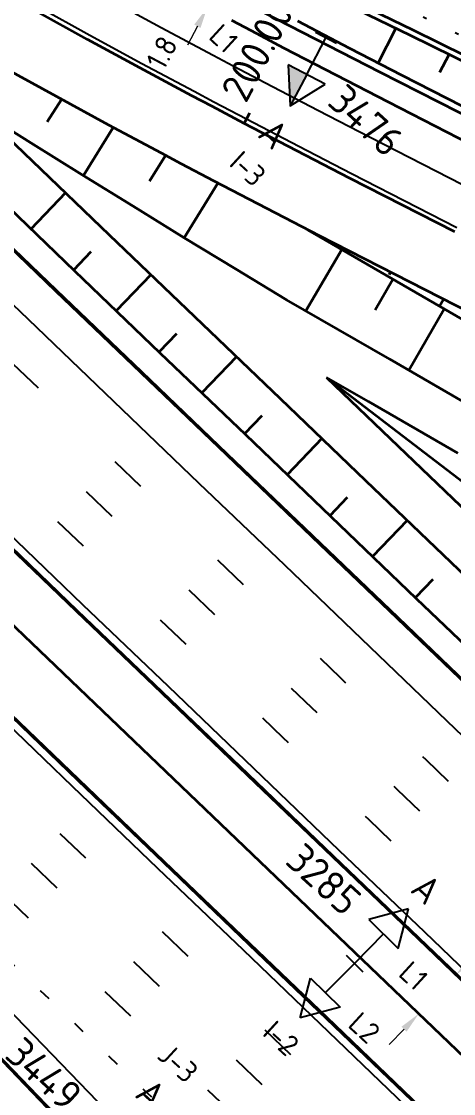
# Model space of a CAD drawing. Header units: metres. Extents: x 134219 to 139080, y 438661 to 444352.
# Drawn here: x 138256 to 138292.5, y 439475.2 to 439565.8 of the extents above; entities that cross this region are included whole.
import ezdxf
from ezdxf.enums import TextEntityAlignment as Align

# ---------------------------------------------------------------- set-up
doc = ezdxf.new("R2010")
doc.units = ezdxf.units.M
for name, pattern in [('13strp', [4, 1, -3]), ('30270strp', [3, 0.3, -2.7]), ('39strp', [12, 3, -9])]:
    doc.linetypes.add(name, pattern=pattern)
doc.layers.get('DEFPOINTS').update_dxf_attribs({"color": 193})
for name, color, linetype, lineweight in [('N-WE-KL-ET-T18', 1, 'Continuous', 18), ('N-WE-KL-ET-T25', 7, 'Continuous', 25), ('N-WE-KL-ET_LS_OV_ARMATUUR-S', 7, 'Continuous', 25), ('N-WE-KL-ET_LS_OV_ARMATUUR-T18', 1, 'Continuous', 25), ('N-WE-KL-ET_LS_OV_KABEL-G', 10, 'KL-LS-OV-N', 35), ('N-WE-KL-ET_LS_OV_KABEL-M', 7, 'Continuous', 18), ('Utd-ondergr-nw', 8, '13strp', 35)]:
    doc.layers.add(name, color=color, linetype=linetype, lineweight=lineweight)
doc.layers.add('N-WE-KL-ET_LS_OV_ARMATUUR-T25', color=2, linetype='Continuous')
doc.layers.add('Utd-weg-nw', color=8, linetype='Continuous')
doc.styles.add('alm a2ee v011$0$rtw_iso', font='NLCS-ISO.ttf')
doc.styles.add('ISO18', font='NLCS-ISO.ttf')
doc.styles.add('ISO25', font='NLCS-ISO.ttf')
doc.styles.add('NLCS-ISO', font='NLCS-ISO.ttf')
doc.styles.add('NLCS_18', font='NLCS-ISO.ttf', dxfattribs={"height": 1.8})
doc.linetypes.add('KL-LS-OV-N', pattern='A,4,-1,[103,NLCS.SHX,S=0.75,R=0,X=0,Y=0],-1,4,-1.5,["0V",Standard,S=1,R=0,X=0,Y=-0.5],-3', length=14.5)
doc.dimstyles.new('NLCS_t18_pijl_Dimension_l3_h1', dxfattribs={"dimtxt": 1.8, "dimasz": 1.8, "dimexe": 2, "dimexo": 2, "dimgap": 0.7, "dimtad": 1, "dimdec": 1, "dimzin": 0, "dimdsep": 46, "dimtxsty": 'NLCS_18', "dimcen": 2.5, "dimdle": 2, "dimclrd": 256, "dimclre": 256, "dimclrt": 256, "dimadec": 1, "dimazin": 0, "dimtfac": 1, "dimtdec": 1, "dimtofl": 0, "dimtmove": 1, "dimatfit": 0, "dimfxl": 0, "dimtolj": 1, "dimtzin": 0, "dimlwd": 18, "dimlwe": 18, "dimarcsym": 0})

# ---------------------------------------------------------------- blocks, each defined once
blk = doc.blocks.new('SKL-ET_OV_ARMATUUR_HD_NATRIUM_2x250W-SO (3)')
for p, q in [((-6.493, 0), (-3.493, 1.757)), ((6.493, 0), (3.493, 1.757)), ((-3.493, -1.757), (-6.493, 0)), ((3.493, -1.757), (6.493, 0))]:
    blk.add_line(p, q)
for points in [[(-3.493, 1.757), (-3.493, -1.757)], [(0, 1), (0, -1)], [(3.493, 1.757), (3.493, -1.757)], [(-3.493, 0), (0, 0)], [(3.493, 0), (0, 0)]]:
    blk.add_lwpolyline(points)
at = {"layer": 'N-WE-KL-ET_LS_OV_ARMATUUR-T18', "style": 'ISO18', "flags": 1}
for tag, p in [('TYPE_ARMATUUR', (3.075, -6.821)), ('VERMOGEN_LAMP', (3.075, -10.606)), ('SPIEGELSTAND', (3.075, -14.39)), ('HOOGTE_LICHTMAST', (3.075, -18.175)), ('UITLEGGERHOEK', (3.075, -21.959)), ('TYPE_LICHTMAST', (3.075, -25.744)), ('BOTSVRIENDELIJK', (3.075, -29.528)), ('POSITIE_LICHTMAST', (3.075, -33.313)), ('KABELAANSLUITNG', (3.075, -37.097)), ('VOEDINGSPUNT', (3.075, -48.451))]:
    blk.add_attdef(tag, p, '', height=1.8, dxfattribs=at)
at = {"layer": 'N-WE-KL-ET_LS_OV_ARMATUUR-T18', "style": 'ISO18'}
for tag, p in [('FASE-AANSLUITING_1', (3.075, -40.882)), ('FASE-AANSLUITING_2', (3.075, -44.666)), ('GROEPSNUMMER', (3.075, -52.235))]:
    blk.add_attdef(tag, p, '', height=1.8, dxfattribs=at)
at = {"layer": 'N-WE-KL-ET_LS_OV_ARMATUUR-T25', "style": 'ISO25'}
for tag, p, height in [('MASTNUMMER', (3.075, 7.391), 2.5), ('TYPE_SYMBOOL', (3.075, 3.606), 2.25)]:
    blk.add_attdef(tag, p, '', height=height, dxfattribs=at)
blk = doc.blocks.new('SKL-ET_OV_ARMATUUR_HD_NATRIUM_1x150W-SO (3)')
for points in [[(0, 1), (0, -1)], [(3.493, -1.757), (6.493, 0), (3.493, 1.757)], [(3.493, 1.757), (3.493, -1.757)], [(3.493, 0), (0, 0)], [(3.493, 0), (6.493, 0)]]:
    blk.add_lwpolyline(points)
blk.add_solid([(3.493, 0), (3.493, -1.757), (6.493, 0)])
at = {"layer": 'N-WE-KL-ET-T18', "linetype": 'ByBlock', "style": 'NLCS-ISO'}
blk.add_attdef('GROEPSNUMMER', text='', height=1.8, dxfattribs=at).set_placement((-2, -4), align=Align.RIGHT)
blk.add_attdef('FASE-AANSLUITING', (10, -4), '', height=1.8, dxfattribs=at)
at = {"layer": 'N-WE-KL-ET-T18', "linetype": 'ByBlock', "style": 'NLCS-ISO', "flags": 1}
for tag, p in [('TYPE_ARMATUUR', (7.765, -13.456)), ('TYPE_FABRIKAAT', (7.765, -17.24)), ('VERMOGEN_LAMP', (7.765, -21.025)), ('SPIEGELSTAND', (7.765, -24.809)), ('HOOGTE_LICHTMAST', (7.765, -28.594)), ('UITLEGGERHOEK', (7.765, -32.378)), ('TYPE_LICHTMAST', (7.765, -36.163)), ('BOTSVRIENDELIJK', (7.765, -39.947)), ('POSITIE_LICHTMAST', (7.765, -43.732)), ('KABELAANSLUITING', (7.765, -47.516)), ('VOEDINGSPUNT', (7.765, -51.301))]:
    blk.add_attdef(tag, p, '', height=1.8, dxfattribs=at)
at = {"layer": 'N-WE-KL-ET-T25', "linetype": 'ByBlock', "style": 'NLCS-ISO'}
blk.add_attdef('MASTNUMMER', text='', height=2.5, dxfattribs=at).set_placement((4, 4.31), align=Align.MIDDLE)
at = {"layer": 'N-WE-KL-ET-T25', "linetype": 'ByBlock', "style": 'NLCS-ISO', "flags": 1}
blk.add_attdef('TYPE_SYMBOOL', (7.765, -10.056), '', height=2.5, dxfattribs=at)
blk = doc.blocks.new('*D276')
at = {"layer": 'DEFPOINTS', "color": 0, "transparency": 16777216}
for p in [(138292.738, 439485.191), (138289.592, 439481.909), (138289.592, 439481.909)]:
    blk.add_point(p, dxfattribs=at)
at = {"layer": 'N-WE-KL-ET_LS_OV_KABEL-M', "linetype": 'Continuous', "lineweight": 18, "transparency": 16777216}
for p, q in [((138293.984, 439486.49), (138295.23, 439487.789)), ((138288.346, 439480.61), (138287.101, 439479.311))]:
    blk.add_line(p, q, dxfattribs=at)
at = {"layer": 'N-WE-KL-ET_LS_OV_KABEL-M', "lineweight": 18, "transparency": 16777216}
for p, q in [((138292.738, 439485.191), (138291.295, 439486.575)), ((138289.592, 439481.909), (138288.148, 439483.293))]:
    blk.add_line(p, q, dxfattribs=at)
at = {"layer": 'N-WE-KL-ET_LS_OV_KABEL-M', "transparency": 16777216}
for points in [[(138293.767, 439486.698), (138294.201, 439486.283), (138292.738, 439485.191)], [(138288.13, 439480.818), (138288.563, 439480.402), (138289.592, 439481.909)]]:
    blk.add_solid(points, dxfattribs=at)
at = {"layer": 'N-WE-KL-ET_LS_OV_KABEL-M', "transparency": 16777216, "insert": (138295.381, 439490.259), "char_height": 1.8, "attachment_point": 5, "rotation": 46.20578, "style": 'NLCS_18'}
blk.add_mtext('\\A1;4.5', dxfattribs=at)
blk = doc.blocks.new('*D291')
at = {"layer": 'DEFPOINTS', "color": 0, "transparency": 16777216}
for p in [(138272.601, 439568.576), (138272.601, 439568.576), (138271.735, 439566.952)]:
    blk.add_point(p, dxfattribs=at)
at = {"layer": 'N-WE-KL-ET_LS_OV_KABEL-M', "linetype": 'Continuous', "lineweight": 18, "transparency": 16777216}
for p, q in [((138273.448, 439570.164), (138274.295, 439571.752)), ((138270.887, 439565.364), (138270.04, 439563.775))]:
    blk.add_line(p, q, dxfattribs=at)
at = {"layer": 'N-WE-KL-ET_LS_OV_KABEL-M', "lineweight": 18, "transparency": 16777216}
for p, q in [((138272.601, 439568.576), (138270.836, 439569.517)), ((138271.735, 439566.952), (138269.97, 439567.893))]:
    blk.add_line(p, q, dxfattribs=at)
at = {"layer": 'N-WE-KL-ET_LS_OV_KABEL-M', "transparency": 16777216}
for points in [[(138273.184, 439570.305), (138273.713, 439570.023), (138272.601, 439568.576)], [(138270.623, 439565.505), (138271.152, 439565.222), (138271.735, 439566.952)]]:
    blk.add_solid(points, dxfattribs=at)
at = {"layer": 'N-WE-KL-ET_LS_OV_KABEL-M', "transparency": 16777216, "insert": (138267.885, 439563.134), "char_height": 1.8, "attachment_point": 5, "rotation": 61.9218, "style": 'NLCS_18'}
blk.add_mtext('\\A1;1.8', dxfattribs=at)

msp = doc.modelspace()

# ---------------------------------------------------------------- linework, layer by layer
at = {"layer": 'N-WE-KL-ET_LS_OV_KABEL-G', "flags": 128}
for points, elevation in [([(138111.993, 439691.87), (138114.184, 439694.067), (138115.262, 439692.871), (138117.57, 439691.404), (138125.906, 439683.976), (138127.966, 439682.857), (138131.338, 439679.624), (138132.179, 439677.725), (138142.341, 439668.709), (138153.295, 439658.343), (138164.504, 439648.235), (138171.597, 439641.861), (138173.119, 439640.895), (138174.054, 439640.113), (138175.48, 439638.448), (138187.211, 439628.651), (138198.944, 439619.078), (138210.65, 439609.456), (138222.384, 439599.853), (138225.289, 439597.352), (138227.468, 439596.27), (138228.407, 439595.465), (138229.11, 439594.364), (138234.084, 439590.847), (138237.612, 439588.419), (138246.69, 439582.86), (138252.19, 439579.683), (138253.834, 439578.906), (138259.752, 439575.474), (138273.218, 439568.245), (138286.27, 439561.501), (138294.579, 439557.285), (138296.562, 439556.991), (138297.639, 439556.274), (138298.398, 439554.616), (138306.879, 439551.69), (138311.582, 439549.318), (138316.92, 439548.164), (138318.827, 439547.803), (138318.793, 439547.745)], 3.791), ([(138088.637, 439676.432), (138088.638, 439676.428), (138097.501, 439666.648), (138107.234, 439656.382), (138139.914, 439624.963), (138141.781, 439623.503), (138425.823, 439351.408), (138520.256, 439261.976), (138566.891, 439216.723), (138613.924, 439171.915), (138660.908, 439126.836), (138707.708, 439081.89), (138754.751, 439037.019), (138768.949, 439023.344), (138801.31, 438992.453), (138850.33, 438944.621), (138896.901, 438900.489), (138941.915, 438857.339)], 1.168)]:
    msp.add_lwpolyline(points, dxfattribs=dict(at, elevation=elevation))
at = {"layer": 'Utd-ondergr-nw', "color": 7, "linetype": 'Continuous'}
msp.add_line((138274.849, 439557.149), (138275.314, 439558.035), dxfattribs=at)
at = {"layer": 'Utd-ondergr-nw', "linetype": 'Continuous', "flags": 128}
for points in [[(138231.631, 439572.373), (138238.849, 439565.452), (138246.067, 439558.532), (138253.286, 439551.611), (138260.504, 439544.69), (138267.722, 439537.77), (138274.941, 439530.849), (138282.159, 439523.928), (138289.377, 439517.007), (138296.595, 439510.087), (138303.814, 439503.166), (138311.032, 439496.245), (138318.25, 439489.325), (138325.469, 439482.404), (138332.687, 439475.483), (138339.905, 439468.562), (138347.124, 439461.642), (138354.342, 439454.721), (138361.56, 439447.8), (138368.778, 439440.88), (138375.997, 439433.959), (138383.215, 439427.038), (138390.433, 439420.118), (138395.286, 439415.465)], [(138202.91, 439571.316), (138210.128, 439564.395), (138217.346, 439557.474), (138224.565, 439550.554), (138231.783, 439543.633), (138239.001, 439536.712), (138246.22, 439529.792), (138253.438, 439522.871), (138260.656, 439515.95), (138267.874, 439509.03), (138275.093, 439502.109), (138282.311, 439495.188), (138289.529, 439488.267), (138296.748, 439481.347), (138303.966, 439474.426), (138311.184, 439467.505), (138318.403, 439460.585), (138325.621, 439453.664), (138332.839, 439446.743), (138340.058, 439439.822), (138347.276, 439432.902), (138354.494, 439425.981)], [(138202.958, 439571.366), (138210.177, 439564.446), (138217.395, 439557.525), (138224.613, 439550.604), (138231.831, 439543.684), (138239.05, 439536.763), (138246.268, 439529.842), (138253.486, 439522.921), (138260.705, 439516.001), (138267.923, 439509.08), (138275.141, 439502.159), (138282.36, 439495.239), (138289.578, 439488.318), (138296.796, 439481.397), (138304.014, 439474.477), (138311.233, 439467.556), (138318.451, 439460.635), (138325.669, 439453.714), (138332.888, 439446.794), (138340.106, 439439.873), (138347.324, 439432.952), (138354.543, 439426.032)], [(138230.025, 439570.698), (138237.243, 439563.778), (138244.462, 439556.857), (138251.68, 439549.936), (138258.898, 439543.016), (138266.117, 439536.095), (138273.335, 439529.174), (138280.553, 439522.253), (138287.772, 439515.333), (138294.99, 439508.412), (138302.208, 439501.491), (138309.426, 439494.571), (138316.645, 439487.65), (138323.863, 439480.729), (138331.081, 439473.809), (138338.3, 439466.888), (138345.518, 439459.967), (138352.736, 439453.046), (138359.955, 439446.126), (138367.173, 439439.205), (138374.391, 439432.284), (138381.609, 439425.364), (138388.828, 439418.443), (138393.677, 439413.794)], [(138230.074, 439570.749), (138237.292, 439563.828), (138244.51, 439556.907), (138251.728, 439549.987), (138258.947, 439543.066), (138266.165, 439536.145), (138273.383, 439529.225), (138280.602, 439522.304), (138287.82, 439515.383), (138295.038, 439508.463), (138302.257, 439501.542), (138309.475, 439494.621), (138316.693, 439487.7), (138323.911, 439480.78), (138331.13, 439473.859), (138338.348, 439466.938), (138345.566, 439460.018), (138352.785, 439453.097), (138360.003, 439446.176), (138367.221, 439439.256), (138374.44, 439432.335), (138381.658, 439425.414), (138388.876, 439418.493), (138393.726, 439413.844)], [(138358.583, 439531.541), (138355.41, 439532.869), (138352.258, 439534.246), (138348.538, 439535.945), (138344.849, 439537.711), (138342.986, 439538.623), (138334.006, 439543.022), (138325.026, 439547.422), (138316.045, 439551.821), (138307.065, 439556.22), (138298.085, 439560.619), (138289.104, 439565.019), (138282.009, 439568.494)], [(138358.393, 439531.078), (138355.213, 439532.41), (138352.054, 439533.789), (138348.326, 439535.492), (138344.629, 439537.262), (138342.766, 439538.174), (138333.786, 439542.573), (138324.806, 439546.973), (138315.825, 439551.372), (138306.845, 439555.771), (138297.865, 439560.17), (138288.884, 439564.57), (138281.789, 439568.045)], [(138292.628, 439547.977), (138283.725, 439552.535), (138279.283, 439554.834), (138274.849, 439557.149), (138272.098, 439558.599), (138270.425, 439559.486), (138266.015, 439561.847), (138261.619, 439564.236), (138257.239, 439566.657)], [(138295.897, 439554.392), (138287.023, 439558.936), (138282.602, 439561.223), (138278.196, 439563.524), (138275.465, 439564.963), (138273.805, 439565.843)], [(138297.055, 439556.664), (138288.191, 439561.203), (138283.778, 439563.485), (138279.381, 439565.782)], [(138286.157, 439562.255), (138287.664, 439565.168)], [(138291.374, 439561.47), (138292.146, 439562.972)], [(138297.901, 439539.125), (138290.131, 439543.076), (138281.206, 439547.646), (138276.747, 439549.953), (138272.292, 439552.28), (138269.527, 439553.737), (138267.844, 439554.629), (138263.404, 439557.006), (138258.976, 439559.413), (138254.56, 439561.853)], [(138258.207, 439557.282), (138259.396, 439559.184)], [(138294.71, 439532.843), (138287.146, 439537.219), (138278.426, 439542.251), (138274.097, 439544.854), (138269.78, 439547.495), (138267.096, 439549.142), (138265.461, 439550.147), (138261.143, 439552.813), (138256.83, 439555.496), (138252.528, 439558.198)], [(138252.528, 439558.198), (138256.213, 439554.664), (138263.431, 439547.744), (138270.65, 439540.823), (138277.868, 439533.902), (138285.086, 439526.981), (138292.305, 439520.061), (138299.523, 439513.14), (138306.741, 439506.219), (138313.959, 439499.299), (138321.178, 439492.378), (138328.396, 439485.457), (138335.614, 439478.537), (138342.833, 439471.616), (138350.051, 439464.695), (138357.269, 439457.774), (138364.488, 439450.854), (138371.706, 439443.933), (138378.924, 439437.012), (138386.142, 439430.092), (138390.256, 439426.147), (138393.361, 439423.171), (138398.197, 439418.534)], [(138261.264, 439552.738), (138263.783, 439556.803)], [(138266.853, 439552.279), (138268.188, 439554.447)], [(138269.78, 439547.495), (138272.61, 439552.114)], [(138259.746, 439551.277), (138256.819, 439548.224)], [(138210.267, 439550.09), (138217.485, 439543.169), (138224.703, 439536.249), (138231.921, 439529.328), (138239.14, 439522.407), (138246.358, 439515.487), (138253.576, 439508.566), (138260.795, 439501.645), (138268.013, 439494.725), (138275.231, 439487.804), (138282.45, 439480.883), (138289.668, 439473.962), (138296.886, 439467.042), (138304.104, 439460.121), (138311.323, 439453.2), (138318.541, 439446.28), (138325.759, 439439.359), (138332.978, 439432.438), (138340.196, 439425.517), (138347.414, 439418.597), (138354.633, 439411.676), (138361.851, 439404.755), (138369.069, 439397.835), (138373.892, 439393.211)], [(138210.315, 439550.141), (138217.533, 439543.22), (138224.752, 439536.299), (138231.97, 439529.379), (138239.188, 439522.458), (138246.406, 439515.537), (138253.625, 439508.616), (138260.843, 439501.696), (138268.061, 439494.775), (138275.28, 439487.854), (138282.498, 439480.934), (138289.716, 439474.013), (138296.935, 439467.092), (138304.153, 439460.172), (138311.371, 439453.251), (138318.589, 439446.33), (138325.808, 439439.409), (138333.026, 439432.489), (138340.244, 439425.568), (138347.463, 439418.647), (138354.681, 439411.727), (138361.899, 439404.806), (138369.118, 439397.885), (138373.94, 439393.261)], [(138297.428, 439538.192), (138289.87, 439542.565), (138281.174, 439547.585), (138280.249, 439548.141)], [(138282.681, 439546.715), (138282.761, 439546.85)], [(138261.891, 439546.29), (138260.428, 439544.763)], [(138280.046, 439541.316), (138283.078, 439546.486)], [(138266.964, 439544.356), (138264.037, 439541.303)], [(138285.915, 439541.388), (138287.408, 439543.986)], [(138287.113, 439544.392), (138287.215, 439544.569)], [(138291.341, 439541.714), (138291.674, 439542.291)], [(138288.742, 439536.296), (138291.738, 439541.484)], [(138269.11, 439539.369), (138267.646, 439537.843)], [(138197.605, 439536.884), (138204.548, 439529.677), (138211.491, 439522.469), (138218.435, 439515.261), (138225.378, 439508.054), (138232.321, 439500.846), (138239.264, 439493.638), (138246.208, 439486.431), (138253.151, 439479.223), (138260.094, 439472.016), (138267.037, 439464.808), (138274.255, 439457.887), (138281.474, 439450.967), (138288.692, 439444.046), (138295.91, 439437.125), (138303.129, 439430.204), (138310.347, 439423.284)], [(138197.654, 439536.935), (138204.597, 439529.727), (138211.54, 439522.52), (138218.483, 439515.312), (138225.426, 439508.104), (138232.37, 439500.897), (138239.313, 439493.689), (138246.256, 439486.481), (138253.199, 439479.274), (138260.142, 439472.066), (138267.086, 439464.858), (138274.304, 439457.938), (138281.522, 439451.017), (138288.74, 439444.096), (138295.959, 439437.176), (138303.177, 439430.255), (138310.395, 439423.334)], [(138274.183, 439537.436), (138271.255, 439534.382)], [(138281.786, 439535.687), (138287.855, 439529.869), (138295.073, 439522.948), (138302.291, 439516.027), (138309.509, 439509.107), (138316.728, 439502.186), (138323.946, 439495.265), (138331.164, 439488.345), (138338.383, 439481.424), (138345.601, 439474.503), (138352.819, 439467.582), (138360.038, 439460.662), (138367.256, 439453.741), (138374.474, 439446.82), (138381.692, 439439.9), (138384.868, 439436.855)], [(138292.898, 439529.277), (138285.33, 439533.655), (138281.786, 439535.687)], [(138281.786, 439535.687), (138294.264, 439526.127), (138299.969, 439522.736), (138300.427, 439523.336)], [(138276.328, 439532.449), (138274.864, 439530.922)], [(138281.401, 439530.515), (138278.473, 439527.462)], [(138283.546, 439525.528), (138282.083, 439524.001)], [(138288.619, 439523.594), (138285.692, 439520.541)], [(138290.765, 439518.607), (138289.301, 439517.081)]]:
    msp.add_lwpolyline(points, dxfattribs=at)
at = {"layer": 'Utd-weg-nw', "linetype": '39strp', "flags": 128}
for points in [[(138073.359, 439711.277), (138073.631, 439711.016), (138080.849, 439704.096), (138088.068, 439697.175), (138095.286, 439690.254), (138102.504, 439683.334), (138109.722, 439676.413), (138116.941, 439669.492), (138124.159, 439662.572), (138131.377, 439655.651), (138138.596, 439648.73), (138145.814, 439641.809), (138153.032, 439634.889), (138160.251, 439627.968), (138167.469, 439621.047), (138174.687, 439614.127), (138181.905, 439607.206), (138189.124, 439600.285), (138196.342, 439593.364), (138203.56, 439586.444), (138210.779, 439579.523), (138217.997, 439572.602), (138225.215, 439565.682), (138232.434, 439558.761), (138239.652, 439551.84), (138246.87, 439544.92), (138254.088, 439537.999), (138261.307, 439531.078), (138268.525, 439524.157), (138275.743, 439517.237), (138282.962, 439510.316), (138290.18, 439503.395), (138297.398, 439496.475), (138304.617, 439489.554), (138311.835, 439482.633), (138319.053, 439475.713), (138326.271, 439468.792), (138333.49, 439461.871), (138340.708, 439454.95), (138347.926, 439448.03), (138355.145, 439441.109), (138362.363, 439434.188), (138369.581, 439427.268), (138376.8, 439420.347), (138384.018, 439413.426), (138388.856, 439408.788)], [(138070.937, 439708.751), (138071.209, 439708.49), (138078.427, 439701.569), (138085.645, 439694.649), (138092.864, 439687.728), (138100.082, 439680.807), (138107.3, 439673.887), (138114.518, 439666.966), (138121.737, 439660.045), (138128.955, 439653.124), (138136.173, 439646.204), (138143.392, 439639.283), (138150.61, 439632.362), (138157.828, 439625.442), (138165.047, 439618.521), (138172.265, 439611.6), (138179.483, 439604.679), (138186.701, 439597.759), (138193.92, 439590.838), (138201.138, 439583.917), (138208.356, 439576.997), (138215.575, 439570.076), (138222.793, 439563.155), (138230.011, 439556.235), (138237.23, 439549.314), (138244.448, 439542.393), (138251.666, 439535.472), (138258.884, 439528.552), (138266.103, 439521.631), (138273.321, 439514.71), (138280.539, 439507.79), (138287.758, 439500.869), (138294.976, 439493.948), (138302.194, 439487.028), (138309.413, 439480.107), (138316.631, 439473.186), (138323.849, 439466.265), (138331.067, 439459.345), (138338.286, 439452.424), (138345.504, 439445.503), (138352.722, 439438.583), (138359.941, 439431.662), (138367.159, 439424.741), (138374.377, 439417.82), (138381.596, 439410.9), (138386.428, 439406.267)], [(138068.514, 439706.225), (138068.786, 439705.964), (138076.005, 439699.043), (138083.223, 439692.122), (138090.441, 439685.202), (138097.66, 439678.281), (138104.878, 439671.36), (138112.096, 439664.439), (138119.315, 439657.519), (138126.533, 439650.598), (138133.751, 439643.677), (138140.969, 439636.757), (138148.188, 439629.836), (138155.406, 439622.915), (138162.624, 439615.994), (138169.843, 439609.074), (138177.061, 439602.153), (138184.279, 439595.232), (138191.498, 439588.312), (138198.716, 439581.391), (138205.934, 439574.47), (138213.152, 439567.55), (138220.371, 439560.629), (138227.589, 439553.708), (138234.807, 439546.787), (138242.026, 439539.867), (138249.244, 439532.946), (138256.462, 439526.025), (138263.681, 439519.105), (138270.899, 439512.184), (138278.117, 439505.263), (138285.335, 439498.343), (138292.554, 439491.422), (138299.772, 439484.501), (138306.99, 439477.58), (138314.209, 439470.66), (138321.427, 439463.739), (138328.645, 439456.818), (138335.864, 439449.898), (138343.082, 439442.977), (138350.3, 439436.056), (138357.518, 439429.135), (138364.737, 439422.215), (138371.955, 439415.294), (138379.173, 439408.373), (138384, 439403.746)], [(138207.291, 439546.986), (138214.509, 439540.066), (138221.727, 439533.145), (138228.946, 439526.224), (138236.164, 439519.303), (138243.382, 439512.383), (138250.6, 439505.462), (138257.819, 439498.541), (138265.037, 439491.621), (138272.255, 439484.7), (138279.474, 439477.779), (138286.692, 439470.859), (138293.91, 439463.938), (138301.129, 439457.017), (138308.347, 439450.096), (138315.565, 439443.176), (138322.783, 439436.255), (138330.002, 439429.334), (138337.22, 439422.414), (138344.438, 439415.493), (138351.657, 439408.572), (138358.875, 439401.651), (138366.093, 439394.731), (138370.917, 439390.106)], [(138204.868, 439544.46), (138212.087, 439537.539), (138219.305, 439530.618), (138226.523, 439523.698), (138233.742, 439516.777), (138240.96, 439509.856), (138248.178, 439502.936), (138255.396, 439496.015), (138262.615, 439489.094), (138269.833, 439482.174), (138277.051, 439475.253), (138284.27, 439468.332), (138291.488, 439461.411), (138298.706, 439454.491), (138305.925, 439447.57), (138313.143, 439440.649), (138320.361, 439433.729), (138327.579, 439426.808), (138334.798, 439419.887), (138342.016, 439412.966), (138349.234, 439406.046), (138356.453, 439399.125), (138363.671, 439392.204), (138368.496, 439387.579)], [(138202.446, 439541.933), (138209.664, 439535.013), (138216.883, 439528.092), (138224.101, 439521.171), (138231.319, 439514.251), (138238.538, 439507.33), (138245.756, 439500.409), (138252.974, 439493.489), (138260.193, 439486.568), (138267.411, 439479.647), (138274.629, 439472.726), (138281.847, 439465.806), (138289.066, 439458.885), (138296.284, 439451.964), (138303.502, 439445.044), (138310.721, 439438.123), (138317.939, 439431.202), (138325.157, 439424.281), (138332.376, 439417.361), (138339.594, 439410.44), (138346.812, 439403.519), (138354.03, 439396.599), (138361.249, 439389.678), (138366.074, 439385.051)]]:
    msp.add_lwpolyline(points, dxfattribs=at)
at = {"layer": 'Utd-weg-nw', "linetype": '30270strp', "flags": 128}
msp.add_lwpolyline([(138450.822, 439496.507), (138450.642, 439496.721), (138450.134, 439497.328), (138448.806, 439498.858), (138447.428, 439500.342), (138445.999, 439501.778), (138444.522, 439503.165), (138443.151, 439504.371), (138441.743, 439505.535), (138440.299, 439506.655), (138438.822, 439507.73), (138437.313, 439508.759), (138435.772, 439509.741), (138434.203, 439510.676), (138432.605, 439511.561), (138430.98, 439512.397), (138429.331, 439513.183), (138427.554, 439513.961), (138425.753, 439514.681), (138423.929, 439515.341), (138422.084, 439515.942), (138420.736, 439516.344), (138418.48, 439516.96), (138416.209, 439517.511), (138413.922, 439517.996), (138411.622, 439518.415), (138410.451, 439518.602), (138407.503, 439519.071), (138404.561, 439519.58), (138401.626, 439520.127), (138398.274, 439520.801), (138394.933, 439521.527), (138391.604, 439522.303), (138388.286, 439523.13), (138384.982, 439524.008), (138381.691, 439524.935), (138378.415, 439525.913), (138375.154, 439526.94), (138371.909, 439528.016), (138368.681, 439529.142), (138365.47, 439530.317), (138362.278, 439531.541), (138359.104, 439532.813), (138355.951, 439534.134), (138352.817, 439535.502), (138349.12, 439537.19), (138345.454, 439538.945), (138343.591, 439539.858), (138334.611, 439544.257), (138325.63, 439548.656), (138316.65, 439553.056), (138307.67, 439557.455), (138298.689, 439561.854), (138289.709, 439566.253), (138282.614, 439569.729), (138280.706, 439570.669), (138276.182, 439572.946), (138271.684, 439575.275), (138267.213, 439577.656), (138262.77, 439580.088), (138258.356, 439582.572), (138253.971, 439585.107), (138249.615, 439587.692), (138245.29, 439590.328), (138240.995, 439593.013), (138236.732, 439595.748), (138232.501, 439598.532), (138228.302, 439601.366), (138224.136, 439604.247), (138220.004, 439607.177), (138215.907, 439610.154), (138211.844, 439613.179), (138208.815, 439615.482), (138207.816, 439616.25), (138203.824, 439619.368), (138199.869, 439622.532), (138195.95, 439625.741), (138192.069, 439628.996), (138188.226, 439632.295), (138185.674, 439634.53), (138183.139, 439636.784), (138181.671, 439638.1), (138180.679, 439638.988), (138173.233, 439645.662), (138165.786, 439652.336), (138158.339, 439659.011), (138155.673, 439661.4), (138150.892, 439665.685), (138143.445, 439672.359), (138135.998, 439679.033), (138134.048, 439680.781), (138128.551, 439685.707), (138124.828, 439689.044), (138121.104, 439692.381), (138120.655, 439692.784), (138113.657, 439699.055), (138112.198, 439700.359)], dxfattribs=at)
at = {"layer": 'Utd-weg-nw', "linetype": 'Continuous', "flags": 128}
for points in [[(138203.443, 439571.872), (138210.661, 439564.951), (138217.879, 439558.03), (138225.098, 439551.11), (138232.316, 439544.189), (138239.534, 439537.268), (138246.752, 439530.347), (138253.971, 439523.427), (138261.189, 439516.506), (138268.407, 439509.585), (138275.626, 439502.665), (138282.844, 439495.744), (138290.062, 439488.823), (138297.281, 439481.903), (138304.499, 439474.982), (138311.717, 439468.061), (138318.935, 439461.14), (138326.154, 439454.22), (138333.372, 439447.299), (138340.59, 439440.378), (138347.809, 439433.458), (138355.027, 439426.537)], [(138227.707, 439568.28), (138234.925, 439561.36), (138242.143, 439554.439), (138249.362, 439547.518), (138256.58, 439540.597), (138263.798, 439533.677), (138271.016, 439526.756), (138278.235, 439519.835), (138285.453, 439512.915), (138292.671, 439505.994), (138299.89, 439499.073), (138307.108, 439492.153), (138314.326, 439485.232), (138321.545, 439478.311), (138328.763, 439471.39), (138335.981, 439464.47), (138343.199, 439457.549), (138350.418, 439450.628), (138357.636, 439443.708), (138364.854, 439436.787), (138372.073, 439429.866), (138379.291, 439422.945), (138386.509, 439416.025), (138391.353, 439411.381)], [(138294.376, 439551.407), (138285.488, 439555.958), (138281.058, 439558.25), (138276.639, 439560.558), (138273.899, 439562.002), (138272.233, 439562.885), (138267.842, 439565.236), (138263.468, 439567.612)], [(138292.81, 439548.333), (138283.908, 439552.891), (138279.467, 439555.189), (138275.035, 439557.503), (138272.285, 439558.952), (138270.613, 439559.839), (138266.204, 439562.199), (138261.811, 439564.587), (138257.434, 439567.006)], [(138209.782, 439549.585), (138217, 439542.664), (138224.219, 439535.743), (138231.437, 439528.823), (138238.655, 439521.902), (138245.874, 439514.981), (138253.092, 439508.061), (138260.31, 439501.14), (138267.528, 439494.219), (138274.747, 439487.299), (138281.965, 439480.378), (138289.183, 439473.457), (138296.402, 439466.536), (138303.62, 439459.616), (138310.838, 439452.695), (138318.057, 439445.774), (138325.275, 439438.854), (138332.493, 439431.933), (138339.711, 439425.012), (138346.93, 439418.091), (138354.148, 439411.171), (138361.366, 439404.25), (138368.585, 439397.329), (138373.408, 439392.705)], [(138199.972, 439539.353), (138206.915, 439532.145), (138213.858, 439524.938), (138220.802, 439517.73), (138227.745, 439510.522), (138234.688, 439503.315), (138241.631, 439496.107), (138248.574, 439488.899), (138255.518, 439481.692), (138262.461, 439474.484), (138269.404, 439467.277), (138276.622, 439460.356), (138283.841, 439453.435), (138291.059, 439446.514), (138298.277, 439439.594), (138305.495, 439432.673), (138312.714, 439425.752)]]:
    msp.add_lwpolyline(points, dxfattribs=at)
at = {"layer": 'Utd-weg-nw', "linetype": '13strp', "flags": 128}
msp.add_lwpolyline([(138199.868, 439539.245), (138207.086, 439532.324), (138214.305, 439525.403), (138221.523, 439518.483), (138228.741, 439511.562), (138235.96, 439504.641), (138243.178, 439497.72), (138250.396, 439490.8), (138257.615, 439483.879), (138264.833, 439476.958), (138272.051, 439470.038), (138279.269, 439463.117), (138286.488, 439456.196), (138293.706, 439449.275), (138300.924, 439442.355), (138308.143, 439435.434), (138315.361, 439428.513), (138322.579, 439421.593), (138329.798, 439414.672), (138337.016, 439407.751), (138344.234, 439400.831), (138351.452, 439393.91), (138358.671, 439386.989), (138363.497, 439382.362)], dxfattribs=at)

# ---------------------------------------------------------------- block references
at = {"layer": 'N-WE-KL-ET_LS_OV_ARMATUUR-S'}
ref = msp.add_blockref('SKL-ET_OV_ARMATUUR_HD_NATRIUM_1x150W-SO (3)', (138281.741, 439564.38, 2.793), dxfattribs=dict(at, rotation=242.4239428664537))
ref.add_attrib('MASTNUMMER', '3476', (138281.758, 439558.803, 2.793), dxfattribs={"layer": 'N-WE-KL-ET_LS_OV_ARMATUUR-T25', "height": 2.5, "rotation": 317.49797, "style": 'ISO25'})
ref.add_attrib('TYPE_SYMBOOL', 'A', (138275.87, 439556.101, 2.793), dxfattribs={"layer": 'N-WE-KL-ET_LS_OV_ARMATUUR-T25', "height": 2.25, "rotation": 317.49797, "style": 'ISO25'})
ref.add_attrib('FASE-AANSLUITING_1', 'L1', (138271.734, 439564.373, 2.793), dxfattribs={"layer": 'N-WE-KL-ET_LS_OV_ARMATUUR-T18', "height": 1.8, "rotation": 317.49797, "style": 'ISO18'})
ref.add_attrib('GROEPSNUMMER', 'I-3', (138273.465, 439553.657, 2.793), dxfattribs={"layer": 'N-WE-KL-ET_LS_OV_ARMATUUR-T18', "height": 1.8, "rotation": 317.49797, "style": 'ISO18'})
ref = msp.add_blockref('SKL-ET_OV_ARMATUUR_HD_NATRIUM_2x250W-SO (3)', (138284.154, 439486.171, 1.845), dxfattribs=dict(at, rotation=45.25091242126414))
ref.add_attrib('MASTNUMMER', '3285', (138278.2, 439494.659, 1.845), dxfattribs={"layer": 'N-WE-KL-ET_LS_OV_ARMATUUR-T25', "height": 2.5, "rotation": 317.49797, "style": 'ISO25'})
ref.add_attrib('TYPE_SYMBOOL', 'A', (138288.775, 439492.285, 1.845), dxfattribs={"layer": 'N-WE-KL-ET_LS_OV_ARMATUUR-T25', "height": 2.25, "rotation": 317.49797, "style": 'ISO25'})
ref.add_attrib('FASE-AANSLUITING_1', 'L1', (138287.766, 439485.176, 1.845), dxfattribs={"layer": 'N-WE-KL-ET_LS_OV_ARMATUUR-T18', "height": 1.8, "rotation": 317.49797, "style": 'ISO18'})
ref.add_attrib('FASE-AANSLUITING_2', 'L2', (138283.498, 439480.871, 1.845), dxfattribs={"layer": 'N-WE-KL-ET_LS_OV_ARMATUUR-T18', "height": 1.8, "rotation": 317.49797, "style": 'ISO18'})
ref.add_attrib('GROEPSNUMMER', 'I-2', (138276.282, 439480.161, 1.845), dxfattribs={"layer": 'N-WE-KL-ET_LS_OV_ARMATUUR-T18', "height": 1.8, "rotation": 317.49797, "style": 'ISO18'})
ref = msp.add_blockref('SKL-ET_OV_ARMATUUR_HD_NATRIUM_1x150W-SO (3)', (138260.479, 439468.884, 1.473), dxfattribs=dict(at, rotation=43.92947461494185))
ref.add_attrib('MASTNUMMER', '3449', (138254.499, 439478.264, 1.473), dxfattribs={"layer": 'N-WE-KL-ET_LS_OV_ARMATUUR-T25', "height": 2.5, "rotation": 317.49797, "style": 'ISO25'})
ref.add_attrib('TYPE_SYMBOOL', 'A', (138265.502, 439474.969, 1.473), dxfattribs={"layer": 'N-WE-KL-ET_LS_OV_ARMATUUR-T25', "height": 2.25, "rotation": 317.49797, "style": 'ISO25'})
ref.add_attrib('FASE-AANSLUITING_1', 'L1', (138264.833, 439468.313, 1.473), dxfattribs={"layer": 'N-WE-KL-ET_LS_OV_ARMATUUR-T18', "height": 1.8, "rotation": 317.49797, "style": 'ISO18'})
ref.add_attrib('GROEPSNUMMER', 'J-3', (138267.386, 439478.231, 1.473), dxfattribs={"layer": 'N-WE-KL-ET_LS_OV_ARMATUUR-T18', "height": 1.8, "rotation": 317.49797, "style": 'ISO18'})

# ---------------------------------------------------------------- texts
at = {"layer": 'Utd-ondergr-nw', "color": 7, "style": 'alm a2ee v011$0$rtw_iso'}
msp.add_text('200.000', height=2.5, rotation=62.29749, dxfattribs=at).set_placement((138274.993, 439558.768))

# ---------------------------------------------------------------- dimensions: what is measured, and where the dimension line sits
at = {"layer": 'N-WE-KL-ET_LS_OV_KABEL-M'}
for base, p1, p2, angle, picture, middle in [((138272.601, 439568.576), (138271.735, 439566.952), (138272.601, 439568.576), 61.9218, '*D291', (138269.296, 439562.381)), ((138289.592, 439481.909), (138292.738, 439485.191), (138289.592, 439481.909), 226.20578, '*D276', (138296.536, 439489.152))]:
    dim = msp.add_linear_dim(base=base, p1=p1, p2=p2, angle=angle, dimstyle='NLCS_t18_pijl_Dimension_l3_h1', dxfattribs=at)
    dim.commit()
    dim.dimension.update_dxf_attribs({"geometry": picture, "text_midpoint": middle, "dimtype": 161})

doc.saveas('drawing.dxf')
